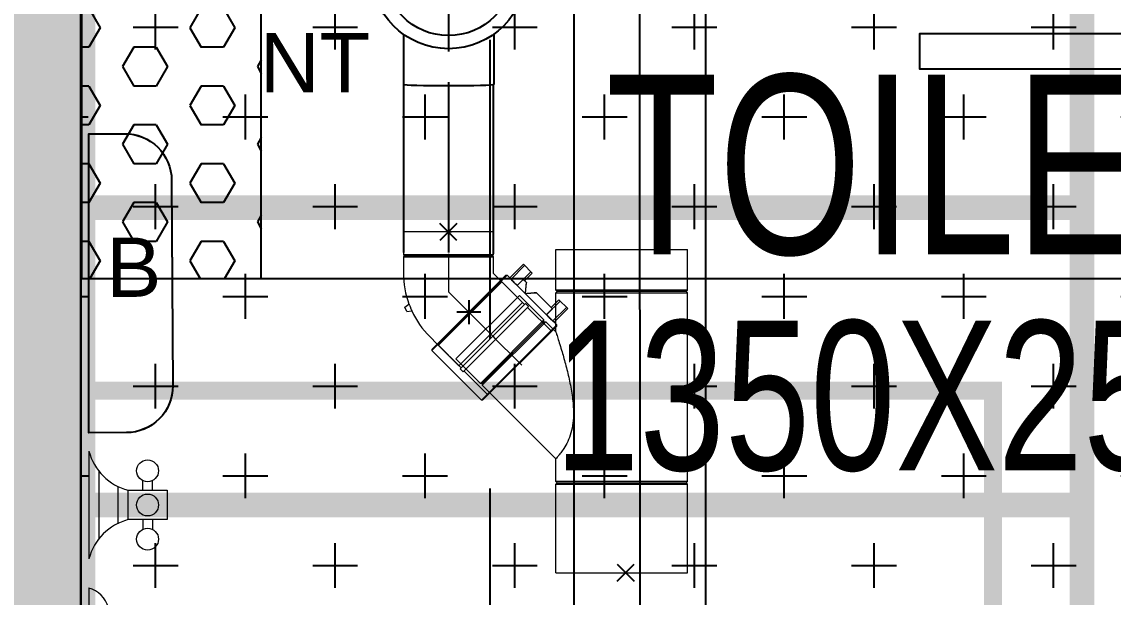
# Model space of a CAD drawing. Header units: millimetres. Extents: x 1135099 to 1230264, y -5736945 to -5695799.
# Drawn here: x 1185131 to 1186043, y -5716815 to -5716334 of the extents above; entities that cross this region are included whole.
import ezdxf
from ezdxf.lldxf.tags import DXFTag

# ---------------------------------------------------------------- set-up
doc = ezdxf.new("R2010")
doc.units = ezdxf.units.MM
doc.header["$LTSCALE"] = 1000
doc.header["$MEASUREMENT"] = 0
for name, pattern in [('3BHK-A$0$HIDDEN', [0.375, 0.25, -0.125]), ('AUDIT_D_120904163729-0', [0]), ('T8(T9 IS SIMILAR) - DIMENSION & TEXTING$0$CENTERX2', [101.6, 63.5, -12.7, 12.7, -12.7]), ('T8(T9 IS SIMILAR) - DIMENSION & TEXTING$0$HIDDEN', [0.375, 0.25, -0.125]), ('T8(T9 IS SIMILAR) - DIMENSION & TEXTING$1$AUDIT_D_120904163729-0', [0])]:
    doc.linetypes.add(name, pattern=pattern)
doc.layers.get('0').update_dxf_attribs({"linetype": 'AUDIT_D_120904163729-0'})
for name, color, linetype in [('3BHK-A$0$A-DOOR-FULL', 2, 'Continuous'), ('3BHK-A$0$A-TOI SUNK 50MM', 8, 'Continuous'), ('3BHK-A$0$ELEV.', 5, 'Continuous'), ('3BHK-A$0$LEDGE WALL', 5, 'Continuous'), ('T8(T9 IS SIMILAR) - DIMENSION & TEXTING$0$A-DIMENSIONS', 2, 'T8(T9 IS SIMILAR) - DIMENSION & TEXTING$0$HIDDEN'), ('T8(T9 IS SIMILAR) - DIMENSION & TEXTING$0$A-PLUMBING', 7, 'T8(T9 IS SIMILAR) - DIMENSION & TEXTING$1$AUDIT_D_120904163729-0'), ('T8(T9 IS SIMILAR) - DIMENSION & TEXTING$0$pl-110 dia soil pipe', 1, 'Continuous'), ('T8(T9 IS SIMILAR) - DIMENSION & TEXTING$0$pl-110 dia soil pipe1', 1, 'Continuous'), ('T8(T9 IS SIMILAR) - DIMENSION & TEXTING$0$pl-75 dia waste pipe', 3, 'Continuous'), ('T8(T9 IS SIMILAR) - DIMENSION & TEXTING$0$pl-75 dia waste pipe1', 3, 'Continuous'), ('T8(T9 IS SIMILAR) - DIMENSION & TEXTING$0$PL-FITTINGS', 5, 'Continuous'), ('T8(T9 IS SIMILAR) - DIMENSION & TEXTING$0$U-TI-75MM WASTE WATER PIPE', 3, 'Continuous'), ('T8(T9 IS SIMILAR) - DIMENSION & TEXTING$0$U-TI-TEXT', 7, 'Continuous'), ('T8(T9 IS SIMILAR) - DIMENSION & TEXTING$0$U-TI-WS', 5, 'Continuous'), ('T8_REFUGE COLUMNS$1$A-RCC COLS', 3, 'Continuous'), ('T8_TYPICAL COLUMNS$0$A-RCC COLS', 3, 'Continuous')]:
    doc.layers.add(name, color=color, linetype=linetype)
doc.layers.add('A-RERA CARPET AREA', color=30, linetype='Continuous', plot=False)
for name, color, linetype, lineweight in [('T8(T9 IS SIMILAR) - DIMENSION & TEXTING$0$FURNITURE_AR', 34, 'Continuous', 9), ('T8(T9 IS SIMILAR) - DIMENSION & TEXTING$0$U-TI-FIXTURE', 161, 'Continuous', 25), ('T8(T9 IS SIMILAR) - DIMENSION & TEXTING$0$U-TI-WS-HOT', 1, 'T8(T9 IS SIMILAR) - DIMENSION & TEXTING$0$DASHDOT', 30), ('T8(T9 IS SIMILAR) - DIMENSION & TEXTING$1$a-Text', 4, 'Continuous', 0), ('T8(T9 IS SIMILAR) - DIMENSION & TEXTING$1$a-TEXT -R SIZE', 4, 'Continuous', 0), ('T8(T9 IS SIMILAR)$0$D&W', 8, 'Continuous', 25)]:
    doc.layers.add(name, color=color, linetype=linetype, lineweight=lineweight)
doc.layers.add('T8(T9 IS SIMILAR) - DIMENSION & TEXTING$0$GEB-BEZUG', color=2, linetype='Continuous', lineweight=25, true_color=0xffff00)
doc.layers.add('T8_REFUGE COLUMNS$1$COL-HATCH', color=7, linetype='Continuous', lineweight=25, true_color=0xa3a3a3)
doc.styles.add('T8(T9 IS SIMILAR) - DIMENSION & TEXTING$0$arial', font='sanss___.ttf')
doc.styles.add('T8(T9 IS SIMILAR) - DIMENSION & TEXTING$0$Romans 1', font='romans.shx', dxfattribs={"height": 100})
doc.styles.add('T8(T9 IS SIMILAR) - DIMENSION & TEXTING$1$ARIAL ARROW', font='swisscl.ttf')
tags = doc.linetypes.add('T8(T9 IS SIMILAR) - DIMENSION & TEXTING$0$DASHDOT', pattern=[1, 0.5, -0.25, 0, -0.25]).pattern_tags.tags
tags[10:11] = [DXFTag(74, 4), DXFTag(75, 0), DXFTag(340, '0'), DXFTag(46, 1.0), DXFTag(50, 0.0), DXFTag(44, 0.0), DXFTag(45, 0.0)]
tags[8:9] = [DXFTag(74, 4), DXFTag(75, 0), DXFTag(340, '0'), DXFTag(46, 1.0), DXFTag(50, 0.0), DXFTag(44, 0.0), DXFTag(45, 0.0)]
tags[6:7] = [DXFTag(74, 4), DXFTag(75, 0), DXFTag(340, '0'), DXFTag(46, 1.0), DXFTag(50, 0.0), DXFTag(44, 0.0), DXFTag(45, 0.0)]
tags[4:5] = [DXFTag(74, 4), DXFTag(75, 0), DXFTag(340, '0'), DXFTag(46, 1.0), DXFTag(50, 0.0), DXFTag(44, 0.0), DXFTag(45, 0.0)]
doc.dimstyles.new('T8(T9 IS SIMILAR) - DIMENSION & TEXTING$0$ALPINE S', dxfattribs={"dimscale": 0, "dimtxt": 100, "dimasz": 75, "dimexe": 0, "dimexo": 0, "dimgap": 75, "dimtad": 1, "dimdec": 0, "dimzin": 0, "dimdsep": 46, "dimtxsty": 'T8(T9 IS SIMILAR) - DIMENSION & TEXTING$0$Romans 1', "dimblk": 'T8(T9 IS SIMILAR) - DIMENSION & TEXTING$0$_ArchTick', "dimcen": 0.09, "dimclrd": 256, "dimclre": 256, "dimclrt": 7, "dimadec": 0, "dimazin": 0, "dimtfac": 1, "dimtdec": 0, "dimtofl": 0, "dimtmove": 1, "dimatfit": 0, "dimldrblk": 'T8(T9 IS SIMILAR) - DIMENSION & TEXTING$0$_Open90', "dimfxl": 1, "dimtolj": 1, "dimtzin": 0, "dimarcsym": 0})

# ---------------------------------------------------------------- blocks, each defined once
blk = doc.blocks.new('T8(T9 IS SIMILAR) - DIMENSION & TEXTING$0$_ArchTick')
at = {"color": 0, "linetype": 'ByBlock', "const_width": 0.15}
blk.add_lwpolyline([(-0.5, -0.5), (0.5, 0.5)], dxfattribs=at)
blk = doc.blocks.new('*D385')
at = {"layer": 'T8(T9 IS SIMILAR) - DIMENSION & TEXTING$0$A-DIMENSIONS', "linetype": 'T8(T9 IS SIMILAR) - DIMENSION & TEXTING$0$HIDDEN', "lineweight": -2, "transparency": 16777216}
for p, q in [((1185777.61, -5714848.66), (1185522.29, -5714848.66)), ((1185731.82, -5717398.66), (1185522.29, -5717398.66))]:
    blk.add_line(p, q, dxfattribs=at)
at = {"layer": 'T8(T9 IS SIMILAR) - DIMENSION & TEXTING$0$A-DIMENSIONS', "lineweight": -2, "transparency": 16777216}
blk.add_line((1185522.29, -5714848.66), (1185522.29, -5717398.66), dxfattribs=at)
at = {"layer": 'T8(T9 IS SIMILAR) - DIMENSION & TEXTING$0$A-DIMENSIONS', "linetype": 'ByBlock', "lineweight": -2, "transparency": 16777216, "xscale": 75, "yscale": 75, "zscale": 75}
for p, rotation in [((1185522.29, -5714848.66), 90), ((1185522.29, -5717398.66), 270)]:
    blk.add_blockref('T8(T9 IS SIMILAR) - DIMENSION & TEXTING$0$_ArchTick', p, dxfattribs=dict(at, rotation=rotation))
at = {"layer": 'T8(T9 IS SIMILAR) - DIMENSION & TEXTING$0$A-DIMENSIONS', "color": 7, "linetype": 'ByBlock', "transparency": 16777216, "insert": (1185397.29, -5716123.66), "char_height": 100, "attachment_point": 5, "rotation": 90, "style": 'T8(T9 IS SIMILAR) - DIMENSION & TEXTING$0$Romans 1'}
blk.add_mtext('\\A1;2550', dxfattribs=at)
blk = doc.blocks.new('T8(T9 IS SIMILAR) - DIMENSION & TEXTING$0$_Open90')
at = {"color": 0, "linetype": 'ByBlock', "lineweight": -2}
for p, q in [((-0.5, 0.5), (0, 0)), ((0, 0), (-1, 0)), ((0, 0), (-0.5, -0.5))]:
    blk.add_line(p, q, dxfattribs=at)
blk = doc.blocks.new('T8(T9 IS SIMILAR) - DIMENSION & TEXTING$0$Einfügepunkt')
at = {"layer": 'T8(T9 IS SIMILAR) - DIMENSION & TEXTING$0$GEB-BEZUG'}
for p, q in [((-7.07, -7.07), (7.07, 7.07)), ((-7.07, 7.07), (7.07, -7.07))]:
    blk.add_line(p, q, dxfattribs=at)
blk = doc.blocks.new('T8(T9 IS SIMILAR) - DIMENSION & TEXTING$0$388.001.00.1_G')
at = {"layer": 'T8(T9 IS SIMILAR) - DIMENSION & TEXTING$0$U-TI-75MM WASTE WATER PIPE', "ltscale": 5}
for p, q in [((-25.13, 60.06), (-25.13, 100)), ((-25.13, 100), (25.12, 100)), ((25.12, 60.06), (25.12, 100)), ((0, 0), (0, 67.6)), ((-60.06, 25.12), (-100, 25.12)), ((-100, -25.13), (-100, 25.12)), ((60.06, 25.12), (100, 25.12)), ((100, -25.13), (100, 25.12)), ((0, 0), (-67.6, 0)), ((0, 0), (0, 2.5)), ((0, 0), (0, -67.6)), ((0, 0), (67.6, 0)), ((0, 0), (-2.5, 0)), ((0, 0), (0, -2.5)), ((0, 0), (2.5, 0)), ((-60.06, -25.13), (-100, -25.13)), ((60.06, -25.13), (100, -25.13)), ((-37.67, -53.09), (-37.67, -94.97)), ((37.68, -53.09), (37.68, -94.97))]:
    blk.add_line(p, q, dxfattribs=at)
for radius in [65.1, 54.16]:
    blk.add_circle((0, 0), radius, dxfattribs=at)
blk.add_ellipse((0, -94.97), major_axis=(37.67, 0), ratio=0.026177, start_param=3.141593, end_param=6.283185, dxfattribs=at)
blk.add_blockref('T8(T9 IS SIMILAR) - DIMENSION & TEXTING$0$Einfügepunkt', (0, 0), dxfattribs=at)
blk = doc.blocks.new('T8(T9 IS SIMILAR) - DIMENSION & TEXTING$0$365.045.16.1_A')
at = {"lineweight": 13, "ltscale": 25}
for p, q in [((-61.87, 8.84), (-8.84, 61.87)), ((8.31, 44.72), (-8.84, 61.87)), ((8.31, 44.72), (-44.72, -8.31)), ((-43.66, -9.37), (9.37, 43.66)), ((8.31, 43.66), (-43.66, -8.31)), ((8.31, 43.66), (8.31, 44.72)), ((8.31, 43.66), (9.37, 43.66)), ((15.53, 37.5), (9.37, 43.66)), ((-17.15, 17.15), (-18.92, 18.92)), ((0, 0), (-17.15, 17.15)), ((-9.22, 9.22), (-10.98, 10.98)), ((34.72, 16.55), (30.55, 16)), ((36.25, 12.85), (32.91, 10.29)), ((34.72, 16.55), (36.25, 12.85)), ((-44.72, -8.31), (-61.87, 8.84)), ((0, -15.53), (0, 0)), ((-43.66, -8.31), (-44.72, -8.31)), ((-43.66, -8.31), (-43.66, -9.37)), ((-37.5, -15.53), (-43.66, -9.37)), ((-37.5, -29.25), (-37.5, -15.53)), ((0, -29.25), (0, -15.53)), ((37.5, -29.25), (37.5, -15.53)), ((-36.75, -30), (-37.5, -29.25)), ((37.5, -29.25), (-37.5, -29.25)), ((-36.75, -30), (-37.5, -30.75)), ((-37.5, -50), (-37.5, -30.75)), ((-37.5, -30.75), (37.5, -30.75)), ((-36.75, -30), (36.75, -30)), ((0, -31.75), (0, -29.25)), ((36.75, -30), (37.5, -29.25)), ((36.75, -30), (37.5, -30.75)), ((37.5, -50), (37.5, -30.75)), ((-37.5, -50), (37.5, -50)), ((0, -50), (-2.5, -50)), ((0, -50), (0, -47.5)), ((0, -50), (0, -52.5)), ((0, -50), (2.5, -50))]:
    blk.add_line(p, q, dxfattribs=at)
for start, end in [(24.86037, 45), (0, 20.13963)]:
    blk.add_arc((-37.5, -15.53), 75, start, end, dxfattribs=at)
blk.add_open_spline([(32.91, 10.29), (32.91, 10.29), (32.9, 10.32), (32.83, 10.48), (32.76, 10.63), (32.57, 11.05), (32.44, 11.33), (32.2, 11.88), (32.09, 12.14), (31.89, 12.6), (31.81, 12.8), (31.64, 13.19), (31.56, 13.39), (31.39, 13.81), (31.3, 14.04), (31.08, 14.58), (30.97, 14.88), (30.77, 15.4), (30.69, 15.62), (30.58, 15.92), (30.55, 16), (30.55, 16)], degree=3, knots=[-0.9758327, -0.9758327, -0.9758327, -0.9758327, -0.8930469, -0.8930469, -0.7796093, -0.7796093, -0.6561479, -0.6561479, -0.5667077, -0.5667077, -0.5007206, -0.5007206, -0.4380575, -0.4380575, -0.3616519, -0.3616519, -0.247098, -0.247098, -0.1245121, -0.1245121, 0, 0, 0, 0], dxfattribs=at)
blk.add_blockref('T8(T9 IS SIMILAR) - DIMENSION & TEXTING$0$Einfügepunkt', (0, -50), dxfattribs=at)
blk = doc.blocks.new('T8(T9 IS SIMILAR) - DIMENSION & TEXTING$0$367.125.16.1_A')
at = {"lineweight": 13, "ltscale": 25}
for p, q in [((-73.67, 161.5, -0.75), (-73.67, 195.4, -0.75)), ((-73.67, 195.4, -0.75), (36.33, 195.4, -0.75)), ((36.33, 161.5, -0.75), (36.33, 195.4, -0.75)), ((-157.08, 104.05), (-104.05, 157.08)), ((-104.05, 157.08), (-83.62, 136.65)), ((-72.57, 160.4, -0.75), (-73.67, 161.5, -0.75)), ((36.33, 161.5, -0.75), (-73.67, 161.5, -0.75)), ((-72.57, 160.4, -0.75), (-73.67, 159.3, -0.75)), ((-73.67, 126.71, -0.75), (-73.67, 159.3, -0.75)), ((-73.67, 159.3, -0.75), (36.33, 159.3, -0.75)), ((35.23, 160.4, -0.75), (-72.57, 160.4, -0.75)), ((35.23, 160.4, -0.75), (36.33, 161.5, -0.75)), ((35.23, 160.4, -0.75), (36.33, 159.3, -0.75)), ((36.33, 1.5, -0.75), (36.33, 159.3, -0.75)), ((-83.62, 136.65), (-136.65, 83.62)), ((-135.09, 82.06), (-82.06, 135.09)), ((-83.62, 135.09), (-135.09, 83.62)), ((-83.62, 135.09), (-83.62, 136.65)), ((-83.62, 135.09), (-82.06, 135.09)), ((-82.06, 135.09), (-73.67, 126.71)), ((-157.08, 104.05), (-136.65, 83.62)), ((-135.09, 83.62), (-136.65, 83.62)), ((-135.09, 83.62), (-135.09, 82.06)), ((-135.09, 82.06), (-73.64, 20.61)), ((-73.67, 1.5, -0.75), (-73.7, 20.66, 0.14)), ((-72.57, 0.4, -0.75), (-73.67, 1.5, -0.75)), ((36.33, 1.5, -0.75), (-73.67, 1.5, -0.75)), ((-72.57, 0.4, -0.75), (-73.67, -0.7, -0.75)), ((-72.57, 0.4, -0.75), (35.23, 0.4, -0.75)), ((35.23, 0.4, -0.75), (36.33, 1.5, -0.75)), ((35.23, 0.4, -0.75), (36.33, -0.7, -0.75)), ((-73.67, -74.6, -0.75), (-73.67, -0.7, -0.75)), ((-73.67, -0.7, -0.75), (36.33, -0.7, -0.75)), ((36.33, -74.6, -0.75), (36.33, -0.7, -0.75)), ((-73.67, -74.6, -0.75), (36.33, -74.6, -0.75))]:
    blk.add_line(p, q, dxfattribs=at)
blk.add_open_spline([(-73.69, 126.72, 0.14), (-73.69, 126.72, 0.14), (-73.52, 126.19, 0.14), (-72.92, 124.34, 0.14), (-72.49, 123.02, 0.14), (-70.99, 118.26, 0.14), (-69.67, 114.02, 0.14), (-67.41, 106.3, 0.14), (-66.3, 102.41, 0.14), (-64.15, 94.2, 0.14), (-63.1, 89.89, 0.14), (-61.25, 81.1, 0.14), (-60.44, 76.62, 0.14), (-59.28, 67.7, 0.14), (-58.93, 63.25, 0.14), (-58.93, 56.19, 0.14), (-59.07, 53.33, 0.14), (-59.76, 47.69, 0.14), (-60.31, 44.91, 0.14), (-61.8, 39.69, 0.14), (-62.73, 37.24, 0.14), (-64.78, 32.86, 0.14), (-65.88, 30.93, 0.14), (-67.84, 27.88, 0.14), (-68.75, 26.61, 0.14), (-70.42, 24.42, 0.14), (-71.17, 23.5, 0.14), (-72.42, 22.06, 0.14), (-72.9, 21.52, 0.14), (-73.54, 20.82, 0.14), (-73.69, 20.66, 0.14), (-73.69, 20.66, 0.14)], degree=3, knots=[8.222625, 8.222625, 8.222625, 8.222625, 8.980345, 8.980345, 9.738065, 9.738065, 11.253506, 11.253506, 12.551442, 12.551442, 13.849378, 13.849378, 15.147314, 15.147314, 16.44525, 16.44525, 17.266568, 17.266568, 18.087887, 18.087887, 18.909205, 18.909205, 19.730524, 19.730524, 20.43574, 20.43574, 21.140957, 21.140957, 21.846174, 21.846174, 22.551391, 22.551391, 22.551391, 22.551391], dxfattribs=at)
blk.add_blockref('T8(T9 IS SIMILAR) - DIMENSION & TEXTING$0$Einfügepunkt', (-15.4, -74.6, 0.14), dxfattribs=at)
blk = doc.blocks.new('T8(T9 IS SIMILAR) - DIMENSION & TEXTING$0$365.771.16.1_A')
at = {"lineweight": 13, "ltscale": 25}
for p, q in [((-60.5, 56.2), (-44.5, 56.2)), ((-60.5, 45.8), (-60.5, 56.2)), ((-60.5, 54.7), (-44.5, 54.7)), ((-43.79, 60), (-44.5, 59.29)), ((-44.5, 56.2), (-44.5, 59.29)), ((44.5, 59.29), (-44.5, 59.29)), ((-44.5, 47.3), (-44.5, 54.7)), ((43.79, 60), (-43.79, 60)), ((-37.5, 31.7), (-37.5, 60)), ((0, 60), (0, 62.5)), ((0, 60), (0, 57.5)), ((0, 30.8), (0, 57.5)), ((37.5, 31.7), (37.5, 60)), ((43.79, 60), (44.5, 59.29)), ((44.5, 0.71), (44.5, 59.29)), ((-60.5, 47.3), (-44.5, 47.3)), ((-60.5, 45.8), (-51.5, 45.8)), ((-51.5, 47.4), (-44.34, 47.4)), ((-51.5, 28.44), (-51.5, 47.4)), ((-44.34, 47.4), (-44.34, 22.45)), ((-51.5, 28.32), (-51.5, 28.44)), ((-44.5, 22.45), (-51.5, 28.32)), ((-38.5, 28.3), (-38.5, 31.7)), ((38.5, 31.7), (-38.5, 31.7)), ((38.5, 28.3), (-38.5, 28.3)), ((-37.5, 0), (-37.5, 28.3)), ((0, 28.3), (0, 30.8)), ((0, 28.3), (0, 25.8)), ((37.5, 0), (37.5, 28.3)), ((38.5, 28.3), (38.5, 31.7)), ((-44.5, 22.45), (-51.5, 16.57)), ((-44.5, 22.45), (-44.34, 22.45)), ((-44.34, 22.45), (-44.34, 12.6)), ((0, 2.5), (0, 25.8)), ((-60.5, 14.2), (-51.5, 14.2)), ((-60.5, 3.8), (-60.5, 14.2)), ((-60.5, 12.7), (-44.5, 12.7)), ((-51.5, 16.46), (-51.5, 16.57)), ((-51.5, 12.6), (-51.5, 16.46)), ((-44.34, 12.6), (-51.5, 12.6)), ((-44.5, 5.3), (-44.5, 12.7)), ((-60.5, 5.3), (-44.5, 5.3)), ((-60.5, 3.8), (-44.5, 3.8)), ((-44.5, 0.71), (-44.5, 3.8)), ((-43.79, 0), (-44.5, 0.71)), ((44.5, 0.71), (-44.5, 0.71)), ((43.79, 0), (-43.79, 0)), ((0, 0), (0, 2.5)), ((0, 0), (0, -2.5)), ((43.79, 0), (44.5, 0.71))]:
    blk.add_line(p, q, dxfattribs=at)
at = {"lineweight": 13, "ltscale": 25, "flags": 128}
for points in [[(-44.5, 56.2), (-44.5, 56.18), (-44.49, 56.1), (-44.47, 55.98), (-44.46, 55.81), (-44.43, 55.59), (-44.41, 55.33), (-44.38, 55.03), (-44.35, 54.7), (-44.32, 54.34), (-44.29, 53.94), (-44.27, 53.5), (-44.24, 53.04), (-44.22, 52.56), (-44.21, 52.06), (-44.2, 51.56), (-44.2, 51.07), (-44.2, 50.58), (-44.2, 50.08), (-44.22, 49.58), (-44.24, 49.09), (-44.26, 48.63), (-44.28, 48.18), (-44.31, 47.77), (-44.34, 47.4)], [(-44.5, 47.3), (-44.5, 47.33), (-44.49, 47.42), (-44.48, 47.58), (-44.46, 47.8), (-44.44, 48.07), (-44.42, 48.38), (-44.4, 48.74), (-44.38, 49.14), (-44.37, 49.58), (-44.36, 50.05), (-44.35, 50.53), (-44.35, 51), (-44.35, 51.47), (-44.36, 51.95), (-44.37, 52.42), (-44.38, 52.86), (-44.4, 53.26), (-44.42, 53.62), (-44.44, 53.93), (-44.46, 54.2), (-44.48, 54.42), (-44.49, 54.58), (-44.5, 54.67), (-44.5, 54.7)], [(-51.5, 28.44), (-51.18, 28.17), (-50.86, 27.9), (-50.55, 27.64), (-50.23, 27.37), (-49.92, 27.11), (-49.61, 26.85), (-49.3, 26.6), (-49, 26.34), (-48.69, 26.09), (-48.39, 25.83), (-48.09, 25.58), (-47.79, 25.33), (-47.49, 25.08), (-47.2, 24.84), (-46.9, 24.59), (-46.61, 24.35), (-46.32, 24.1), (-46.03, 23.86), (-45.75, 23.62), (-45.46, 23.39), (-45.18, 23.15), (-44.9, 22.91), (-44.62, 22.68), (-44.34, 22.45)], [(-44.34, 22.45), (-44.62, 22.22), (-44.9, 21.98), (-45.18, 21.75), (-45.46, 21.51), (-45.75, 21.27), (-46.03, 21.03), (-46.32, 20.79), (-46.61, 20.55), (-46.9, 20.31), (-47.2, 20.06), (-47.49, 19.81), (-47.79, 19.57), (-48.09, 19.32), (-48.39, 19.06), (-48.69, 18.81), (-49, 18.56), (-49.3, 18.3), (-49.61, 18.04), (-49.92, 17.78), (-50.23, 17.52), (-50.55, 17.26), (-50.86, 16.99), (-51.18, 16.73), (-51.5, 16.46)], [(-44.5, 5.3), (-44.5, 5.33), (-44.49, 5.42), (-44.48, 5.58), (-44.46, 5.8), (-44.44, 6.07), (-44.42, 6.38), (-44.4, 6.74), (-44.38, 7.14), (-44.37, 7.58), (-44.36, 8.05), (-44.35, 8.53), (-44.35, 9), (-44.35, 9.47), (-44.36, 9.95), (-44.37, 10.42), (-44.38, 10.86), (-44.4, 11.26), (-44.42, 11.62), (-44.44, 11.93), (-44.46, 12.2), (-44.48, 12.42), (-44.49, 12.58), (-44.5, 12.67), (-44.5, 12.7)], [(-44.34, 12.6), (-44.31, 12.23), (-44.28, 11.82), (-44.26, 11.37), (-44.24, 10.91), (-44.22, 10.42), (-44.2, 9.92), (-44.2, 9.42), (-44.2, 8.93), (-44.2, 8.44), (-44.21, 7.94), (-44.22, 7.44), (-44.24, 6.96), (-44.27, 6.5), (-44.29, 6.06), (-44.32, 5.66), (-44.35, 5.3), (-44.38, 4.97), (-44.41, 4.67), (-44.43, 4.41), (-44.46, 4.19), (-44.47, 4.02), (-44.49, 3.9), (-44.5, 3.82), (-44.5, 3.8)]]:
    blk.add_lwpolyline(points, dxfattribs=at)
at = {"lineweight": 13, "ltscale": 25}
blk.add_blockref('T8(T9 IS SIMILAR) - DIMENSION & TEXTING$0$Einfügepunkt', (0, 0), dxfattribs=at)
blk = doc.blocks.new('T8(T9 IS SIMILAR) - DIMENSION & TEXTING$0$FAUCET')
at = {"layer": 'T8(T9 IS SIMILAR) - DIMENSION & TEXTING$0$FURNITURE_AR', "color": 7}
for p, q in [((-0.01, 0.18), (0.01, 0.18)), ((-0.02, 0.17), (0.02, 0.17)), ((-0.02, 0.15), (-0.02, 0.17)), ((0.02, 0.17), (0.02, 0.15)), ((0.02, 0.15), (-0.02, 0.15)), ((0.01, 0.14), (-0.01, 0.14)), ((-0.01, 0.12), (-0.01, 0.14)), ((0.01, 0.14), (0.01, 0.12)), ((-0.02, 0.12), (0.02, 0.12)), ((-0.16, 0.08), (-0.13, 0.08)), ((-0.16, 0.04), (-0.16, 0.08)), ((-0.13, 0.08), (-0.13, 0.04)), ((0.02, 0.08), (-0.02, 0.08)), ((0.13, 0.08), (0.16, 0.08)), ((0.13, 0.04), (0.13, 0.08)), ((0.16, 0.08), (0.16, 0.04)), ((-0.16, 0.065), (-0.17, 0.065)), ((-0.13, 0.065), (-0.12, 0.065)), ((0.13, 0.065), (0.12, 0.065)), ((0.16, 0.065), (0.17, 0.065)), ((-0.16, 0.055), (-0.17, 0.055)), ((-0.13, 0.055), (-0.12, 0.055)), ((0.13, 0.055), (0.12, 0.055)), ((0.16, 0.055), (0.17, 0.055)), ((-0.13, 0.04), (-0.16, 0.04)), ((0.16, 0.04), (0.13, 0.04)), ((-0.1258, 0.03), (-0.1639, 0.03)), ((0.1642, 0.03), (0.1261, 0.03)), ((-0.04, 0.02), (0.04, 0.02)), ((-0.2, 0), (-0.09, 0)), ((-0.1803, 0.01), (-0.1096, 0.01)), ((-0.06, 0), (0.06, 0)), ((0.09, 0), (0.2, 0)), ((0.1097, 0.01), (0.1804, 0.01))]:
    blk.add_line(p, q, dxfattribs=at)
for centre in [(-0.18, 0.06), (-0.145, 0.06), (-0.11, 0.06), (0.11, 0.06), (0.145, 0.06), (0.18, 0.06)]:
    blk.add_circle(centre, 0.0112, dxfattribs=at)
for centre, radius, start, end in [((-0.0103, 0.1703), 0.0097, 88.2224, 181.7776), ((0.0103, 0.1703), 0.0097, 358.2224, 91.7776), ((-0.0103, 0.1497), 0.0097, 178.2224, 271.7776), ((0.0103, 0.1497), 0.0097, 268.2224, 1.7776), ((0.12, 0.04), 0.1612, 150.2551, 187.125), ((0.0257, 0.1), 0.0498, 156.3417, 203.6583), ((-0.0257, 0.1), 0.0498, 336.3417, 23.6584), ((-0.12, 0.04), 0.1612, 352.875, 29.7449), ((-0.215, 0.055), 0.057, 285.2551, 344.7449), ((-0.075, 0.055), 0.057, 195.2551, 254.7449), ((0.075, 0.055), 0.057, 285.2551, 344.7449), ((0.215, 0.055), 0.057, 195.2551, 254.7449), ((-0.0318, -0.0082), 0.0293, 106.1502, 163.8498), ((0.0318, -0.0082), 0.0293, 16.1502, 73.8498)]:
    blk.add_arc(centre, radius, start, end, dxfattribs=at)
blk = doc.blocks.new('T8(T9 IS SIMILAR) - DIMENSION & TEXTING$0$A$C77D62699')
at = {"layer": 'T8(T9 IS SIMILAR) - DIMENSION & TEXTING$0$pl-110 dia soil pipe1'}
for p, q in [((-21859.22, -3643.55, -0.02), (-21859.67, -2179.33, -0.02)), ((-21749.22, -3643.55, -0.02), (-21749.66, -2230.48, -0.02))]:
    blk.add_line(p, q, dxfattribs=at)
at = {"layer": 'T8(T9 IS SIMILAR) - DIMENSION & TEXTING$0$pl-110 dia soil pipe1', "color": 12, "linetype": 'T8(T9 IS SIMILAR) - DIMENSION & TEXTING$0$CENTERX2'}
blk.add_line((-21804.22, -3643.55, -0.02), (-21804.66, -2230.29, -0.02), dxfattribs=at)
at = {"layer": 'T8(T9 IS SIMILAR) - DIMENSION & TEXTING$0$pl-75 dia waste pipe1'}
for p, q in [((-22002.08, -2511.89, 0.78), (-22002.08, -2652.51, 0.49)), ((-21927.08, -2512.02, 0.78), (-21927.08, -2653.47, 0.49))]:
    blk.add_line(p, q, dxfattribs=at)
at = {"layer": 'T8(T9 IS SIMILAR) - DIMENSION & TEXTING$0$pl-75 dia waste pipe1', "color": 12, "linetype": 'T8(T9 IS SIMILAR) - DIMENSION & TEXTING$0$CENTERX2'}
blk.add_line((-21964.58, -2509.9, 0.79), (-21964.58, -2652.51, 0.49), dxfattribs=at)
at = {"layer": 'T8(T9 IS SIMILAR) - DIMENSION & TEXTING$0$U-TI-FIXTURE', "color": 7, "elevation": 0.72}
for points in [[(-22195.72, -2591.78), (-22194.78, -2763.86, -0.414214), (-22233.44, -2802.95), (-22264.71, -2803.12), (-22264.71, -2553.28), (-22234.82, -2553.11, -0.414214)], [(-22195.72, -2591.8), (-22194.78, -2763.88, -0.414214), (-22233.44, -2802.98), (-22264.71, -2803.15), (-22264.71, -2553.31), (-22234.82, -2553.14, -0.414214)]]:
    blk.add_lwpolyline(points, format="xyb", close=True, dxfattribs=at)
at = {"layer": 'T8(T9 IS SIMILAR) - DIMENSION & TEXTING$0$U-TI-WS', "lineweight": 40, "ltscale": 0.01, "const_width": 20.53}
for points, elevation in [([(-21047.46, -3746.81), (-21047.46, -3847.46), (-21435.31, -3847.46), (-21435.31, -975.64)], 0.72), ([(-22264.41, -2614.85), (-21434.17, -2614.85)], 0.07), ([(-22264.76, -2863.41), (-21435.31, -2863.41)], 0.79)]:
    blk.add_lwpolyline(points, dxfattribs=dict(at, elevation=elevation))
at = {"layer": 'T8(T9 IS SIMILAR) - DIMENSION & TEXTING$0$U-TI-WS-HOT', "ltscale": 0.1, "const_width": 15, "elevation": 0.72}
blk.add_lwpolyline([(-21036.44, -4042.81), (-21509.79, -4042.81), (-21509.79, -2767.81), (-22264.41, -2767.81)], dxfattribs=at)
at = {"layer": 'T8(T9 IS SIMILAR) - DIMENSION & TEXTING$0$FURNITURE_AR', "xscale": 816.4485071879512, "yscale": 816.4485071879512, "zscale": 816.4485071879512, "rotation": 270}
blk.add_blockref('T8(T9 IS SIMILAR) - DIMENSION & TEXTING$0$FAUCET', (-22264.76, -2981.79, 0.79), dxfattribs=at)
at = {"layer": 'T8(T9 IS SIMILAR) - DIMENSION & TEXTING$0$pl-110 dia soil pipe', "ltscale": 0.1, "xscale": 1.000020158935082, "yscale": 1.000020158935082, "zscale": 1.000020158935082, "rotation": 359.9987260453056}
blk.add_blockref('T8(T9 IS SIMILAR) - DIMENSION & TEXTING$0$367.125.16.1_A', (-21801.17, -2845.42, 0.88), dxfattribs=at)
at = {"layer": 'T8(T9 IS SIMILAR) - DIMENSION & TEXTING$0$pl-75 dia waste pipe', "ltscale": 0.1, "xscale": 1.000020158935082, "yscale": 1.000020158935082, "zscale": 1.000020158935082, "rotation": 179.9987260453056}
blk.add_blockref('T8(T9 IS SIMILAR) - DIMENSION & TEXTING$0$365.045.16.1_A', (-21964.58, -2685.22, 0.49), dxfattribs=at)
at = {"layer": 'T8(T9 IS SIMILAR) - DIMENSION & TEXTING$0$pl-75 dia waste pipe', "xscale": 1.000020158935082, "yscale": 1.000020158935082, "zscale": 1.000020158935082, "rotation": 224.9999999999999}
blk.add_blockref('T8(T9 IS SIMILAR) - DIMENSION & TEXTING$0$365.771.16.1_A', (-21947.43, -2702.37, 0.49), dxfattribs=at)
at = {"layer": 'T8(T9 IS SIMILAR) - DIMENSION & TEXTING$0$PL-FITTINGS', "xscale": 1.000020158935082, "yscale": 1.000020158935082, "zscale": 1.000020158935082, "rotation": 359.9986903380305}
blk.add_blockref('T8(T9 IS SIMILAR) - DIMENSION & TEXTING$0$388.001.00.1_G', (-21964.4, -2416.92, 0.74), dxfattribs=at)
at = {"layer": 'T8(T9 IS SIMILAR) - DIMENSION & TEXTING$0$U-TI-TEXT', "style": 'T8(T9 IS SIMILAR) - DIMENSION & TEXTING$0$arial'}
for s, height, p in [('NT', 49.535, (-22122.07, -2518.5, 0.72)), ('B', 49.53, (-22250.4, -2689.46, 1.33))]:
    blk.add_text(s, height=height, rotation=359.99987, dxfattribs=at).set_placement(p)
blk = doc.blocks.new('T8_REFUGE COLUMNS')
at = {"layer": 'T8_REFUGE COLUMNS$1$COL-HATCH', "linetype": 'ByBlock'}
h = blk.add_hatch(color=256, dxfattribs=at)
h.dxf.hatch_style = 1
h.paths.add_polyline_path([(1184832.07, -5718799.86), (1185182.07, -5718799.86), (1185182.07, -5709299.86), (1184832.07, -5709299.86)])
at = {"layer": 'T8_REFUGE COLUMNS$1$A-RCC COLS', "linetype": 'ByBlock'}
blk.add_lwpolyline([(1184832.07, -5718799.86), (1185182.07, -5718799.86), (1185182.07, -5709299.86), (1184832.07, -5709299.86)], close=True, dxfattribs=at)
blk = doc.blocks.new('T8_TYPICAL COLUMNS')
at = {"layer": 'T8_TYPICAL COLUMNS$0$A-RCC COLS', "linetype": 'ByBlock'}
blk.add_blockref('T8_REFUGE COLUMNS', (0, 0), dxfattribs=at)
blk = doc.blocks.new('*U675')
for points in [[(-710, 0), (-670, 0), (-670, 30), (-660, 30), (-660, 80), (-710, 80)], [(40, 0), (0, 0), (0, 30), (-10, 30), (-10, 80), (40, 80)], [(0, 0), (0, -670), (-30, -670), (-30, 0)]]:
    blk.add_lwpolyline(points, close=True)
at = {"color": 0, "linetype": 'ByBlock', "ltscale": 0.25}
blk.add_arc((0.98, 0.41), 670.98, 180.03474, 267.62699, dxfattribs=at)
blk = doc.blocks.new('3BHK-A')
at = {"layer": '3BHK-A$0$A-TOI SUNK 50MM'}
h = blk.add_hatch(dxfattribs=at)
h.set_pattern_fill('CROSS', color=256, scale=300, style=0)
h.set_pattern_definition([(9e-15, (-0.65, 1286.84), (75, 75), [37.5, -112.5]), (90, (18.1, 1268.09), (-75, 75), [37.5, -112.5])])
h.paths.add_polyline_path([(1186532.74, -5713148.46), (1185182.44, -5713148.46), (1185182.44, -5710698.46), (1186532.74, -5710698.46)])
h.paths.add_polyline_path([(1185182.45, -5714848.57), (1186532.74, -5714848.57), (1186532.74, -5717398.46), (1185182.45, -5717398.46)])
at = {"layer": '3BHK-A$0$LEDGE WALL'}
h = blk.add_hatch(dxfattribs=at)
h.set_pattern_fill('HEX', color=8, scale=150, angle=180)
h.set_pattern_definition([(180, (1e-08, -100), (-4e-15, -32.47595264), [18.75, -37.5]), (300, (1e-08, -100), (28.125, 16.23797632), [18.75, -37.5]), (240, (-18.75, -100), (28.125, -16.23797632), [18.75, -37.5])])
h.paths.add_polyline_path([(1185332.79, -5715748.46), (1185182.79, -5715748.46), (1185182.79, -5716548.46), (1185332.79, -5716548.46)])
at = {"layer": '3BHK-A$0$A-TOI SUNK 50MM', "elevation": -0.02}
blk.add_lwpolyline([(1185182.45, -5714848.57), (1186532.74, -5714848.57), (1186532.74, -5717398.46), (1185182.45, -5717398.46)], close=True, dxfattribs=at)
at = {"layer": '3BHK-A$0$ELEV.'}
blk.add_line((1185182.45, -5716548.46, -0.02), (1186532.73, -5716548.46, -0.02), dxfattribs=at)
at = {"layer": '3BHK-A$0$LEDGE WALL', "elevation": -0.02}
blk.add_lwpolyline([(1185332.79, -5715748.46), (1185182.79, -5715748.46), (1185182.79, -5716548.46), (1185332.79, -5716548.46)], close=True, dxfattribs=at)
at = {"layer": '3BHK-A$0$A-DOOR-FULL', "linetype": '3BHK-A$0$HIDDEN', "rotation": 270}
blk.add_blockref('*U675', (1186552.74, -5716373.46, -0.02), dxfattribs=at)
blk = doc.blocks.new('T8(T9 IS SIMILAR)')
at = {"layer": 'T8(T9 IS SIMILAR)$0$D&W', "linetype": 'ByBlock'}
for name in ['T8_TYPICAL COLUMNS', '3BHK-A']:
    blk.add_blockref(name, (0, 0), dxfattribs=at)
blk = doc.blocks.new('T8(T9 IS SIMILAR) - DIMENSION & TEXTING')
at = {"layer": 'T8(T9 IS SIMILAR) - DIMENSION & TEXTING$0$A-PLUMBING', "linetype": 'ByBlock'}
blk.add_blockref('T8(T9 IS SIMILAR) - DIMENSION & TEXTING$0$A$C77D62699', (1207452.26, -5713874.03), dxfattribs=at)
at = {"layer": 'T8(T9 IS SIMILAR) - DIMENSION & TEXTING$1$a-Text', "style": 'T8(T9 IS SIMILAR) - DIMENSION & TEXTING$1$ARIAL ARROW'}
blk.add_text('TOILET-2', height=150, dxfattribs=at).set_placement((1185619.24, -5716527.84, 0.49))
at = {"layer": 'T8(T9 IS SIMILAR) - DIMENSION & TEXTING$1$a-TEXT -R SIZE', "color": 2, "style": 'T8(T9 IS SIMILAR) - DIMENSION & TEXTING$1$ARIAL ARROW'}
blk.add_text('1350X2550', height=125, dxfattribs=at).set_placement((1185576.05, -5716708.36, 0.49))
at = {"layer": 'T8(T9 IS SIMILAR) - DIMENSION & TEXTING$0$A-DIMENSIONS', "linetype": 'ByBlock'}
dim = blk.add_linear_dim(base=(1185522.29, -5717398.66, 0.49), p1=(1185777.61, -5714848.66, 0.49), p2=(1185731.82, -5717398.66, 0.49), angle=270, dimstyle='T8(T9 IS SIMILAR) - DIMENSION & TEXTING$0$ALPINE S', override={"dimscale": 1, "dimfxl": 5, "dimarcsym": 1}, dxfattribs=at)
dim.commit()
dim.dimension.update_dxf_attribs({"geometry": '*D385', "text_midpoint": (1185397.29, -5716123.66, 0.49)})

msp = doc.modelspace()

# ---------------------------------------------------------------- linework, layer by layer
at = {"layer": 'A-RERA CARPET AREA', "const_width": 20, "elevation": 0.61}
msp.add_lwpolyline([(1185182.8, -5710698.34), (1185182.8, -5717398.51), (1186632.76, -5717398.55), (1186632.74, -5719523.51), (1189932.73, -5719523.51), (1189932.73, -5717573.49), (1194182.62, -5717573.48), (1194182.63, -5718598.59), (1196682.28, -5718598.94), (1196682.25, -5715374.01), (1199207.37, -5715374.04), (1199207.37, -5714273.45)], dxfattribs=at)

# ---------------------------------------------------------------- next in the draw order: block references
at = {"linetype": 'ByBlock'}
msp.add_blockref('T8(T9 IS SIMILAR)', (-1.37, 0.21, -0.64), dxfattribs=at)

# ---------------------------------------------------------------- next in the draw order: block references
msp.add_blockref('T8(T9 IS SIMILAR) - DIMENSION & TEXTING', (0, 0), dxfattribs=at)

doc.saveas('drawing.dxf')
